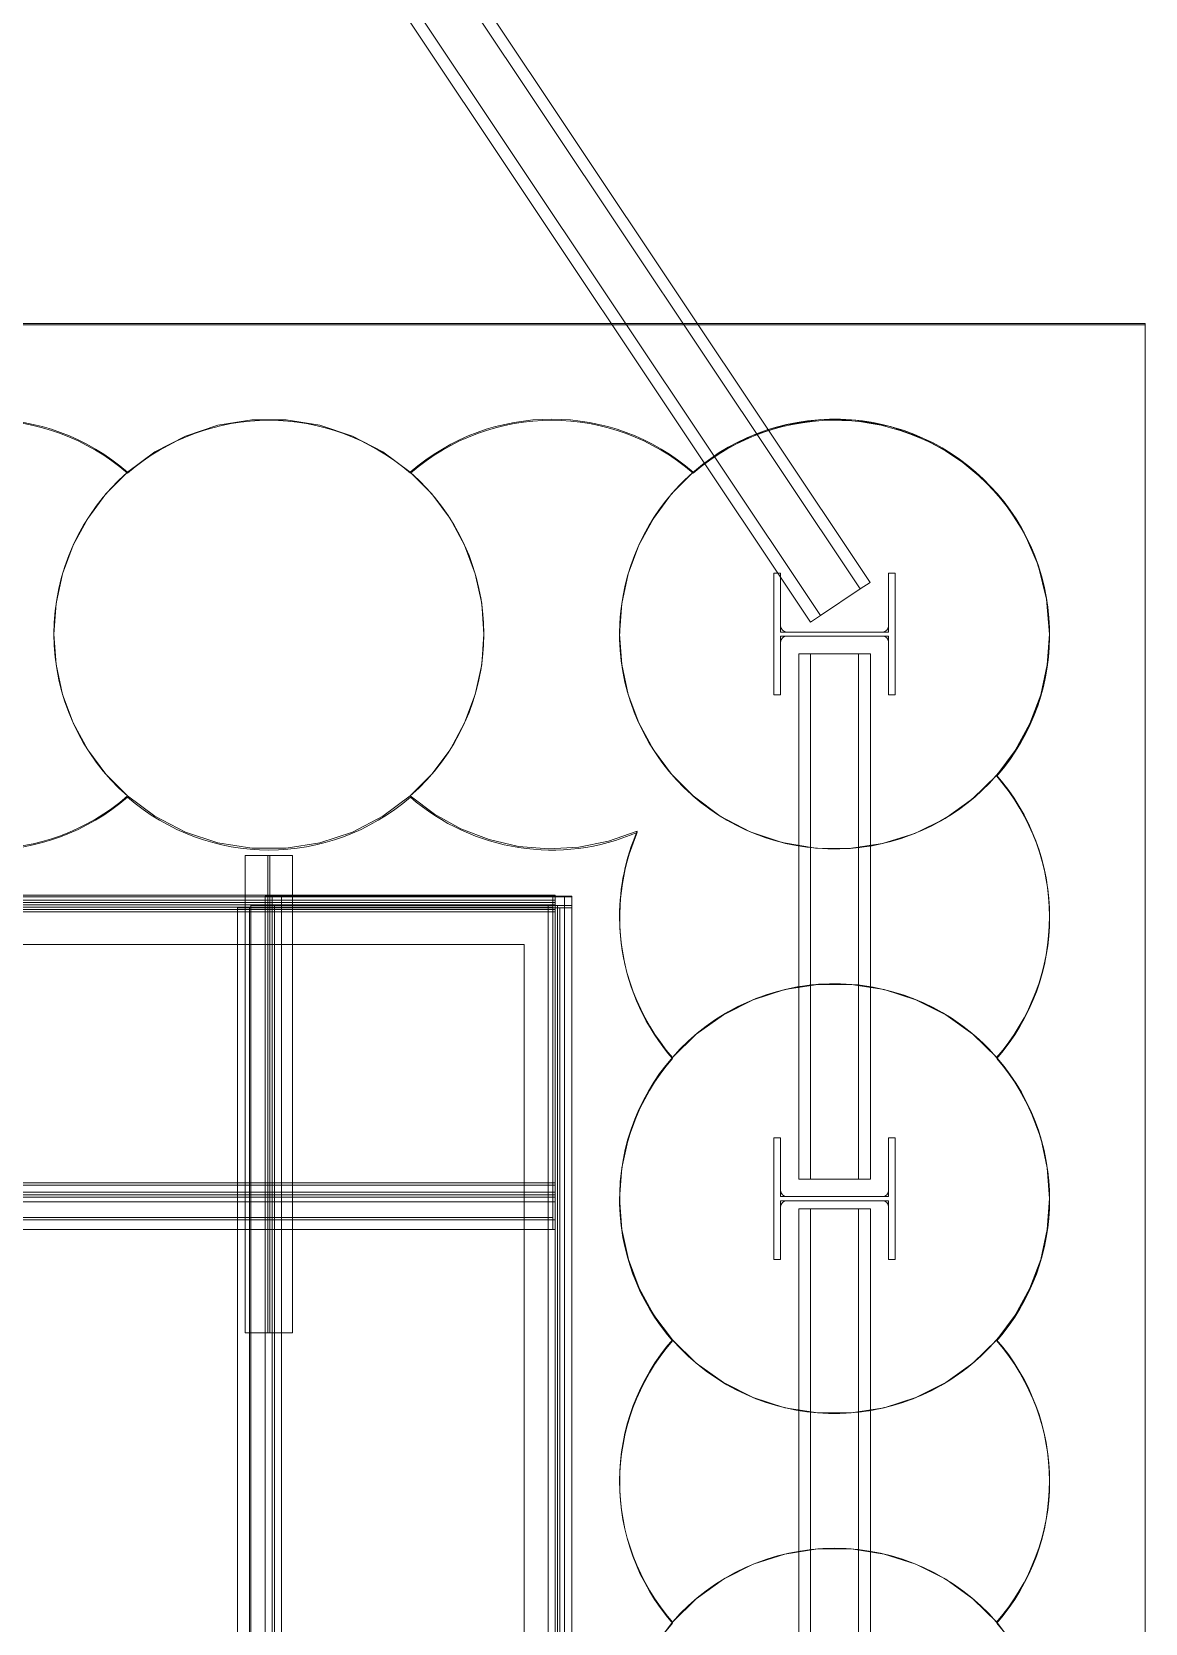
# Model space of a CAD drawing. Header units: metres. Extents: x 1753726 to 1755216, y 5920592 to 5921703.
# Drawn here: x 1755131.671 to 1755134.002, y 5921416.894 to 5921420.226 of the extents above; entities that cross this region are included whole.
import ezdxf

# ---------------------------------------------------------------- set-up
doc = ezdxf.new("R2010")
doc.units = ezdxf.units.M
for name, color, linetype, lineweight in [('A-WALL-____-OTLN', 2, 'Continuous', 9), ('S-BEAM-____-OTLN', 7, 'Continuous', 9), ('S-FNDN-____-OTLN', 7, 'Continuous', 9)]:
    doc.layers.add(name, color=color, linetype=linetype, lineweight=lineweight)

# ---------------------------------------------------------------- blocks, each defined once
blk = doc.blocks.new('HB_Struct Framing_Support_2 - HB_Struct Framing_Support-5141438-X-ARUP-GL-HERNE_BAY_ALIGNMENT')
at = {"layer": 'S-BEAM-____-OTLN'}
for p, q in [((0.0495, -0.015), (-0.0495, -0.015)), ((-0.0495, -0.015), (-0.0133, -0.015)), ((-0.0133, -0.015), (-0.0495, -0.015)), ((-0.0495, -0.015), (0.0495, -0.015)), ((-0.0495, -0.015), (-0.0495, -1.015)), ((-0.0495, -0.015), (-0.0495, -1.015)), ((-0.0495, -0.015), (-0.0495, -1.015)), ((-0.0495, -0.015), (-0.0495, -1.015)), ((-0.0133, -0.015), (-0.0023, -0.015)), ((-0.0133, -0.015), (-0.0023, -0.015)), ((-0.0023, -1.015), (-0.0023, -0.015)), ((-0.0023, -1.015), (-0.0023, -0.015)), ((0.0023, -0.015), (0.0023, -1.015)), ((0.0023, -0.015), (0.0133, -0.015)), ((0.0023, -0.015), (0.0133, -0.015)), ((0.0023, -1.015), (0.0023, -0.015)), ((0.0495, -0.015), (0.0133, -0.015)), ((0.0133, -0.015), (0.0495, -0.015)), ((0.0495, -1.015), (0.0495, -0.015)), ((0.0495, -0.015), (0.0495, -1.015)), ((0.0495, -0.015), (0.0495, -1.015)), ((0.0495, -0.015), (0.0495, -1.015)), ((0.0495, -1.015), (-0.0495, -1.015)), ((-0.0495, -1.015), (-0.0133, -1.015)), ((-0.0133, -1.015), (-0.0495, -1.015)), ((-0.0495, -1.015), (0.0495, -1.015)), ((-0.0023, -1.015), (-0.0133, -1.015)), ((-0.0023, -1.015), (-0.0133, -1.015)), ((0.0133, -1.015), (0.0023, -1.015)), ((0.0133, -1.015), (0.0023, -1.015)), ((0.0495, -1.015), (0.0133, -1.015)), ((0.0133, -1.015), (0.0495, -1.015))]:
    blk.add_line(p, q, dxfattribs=at)
blk = doc.blocks.new('308492-ARUP-STTW-MOD-0100_rvt-1-X-ARUP-GL-HERNE_BAY_ALIGNMENT')
at = {"layer": 'S-BEAM-____-OTLN'}
for p, q in [((1755132.8015, 5921419.6154), (1755128.0805, 5921419.6154)), ((1755128.0805, 5921419.6154), (1755132.8015, 5921419.6154)), ((1755134.0015, 5921419.6154), (1755132.8015, 5921419.6154)), ((1755132.8015, 5921419.6154), (1755134.0015, 5921419.6154)), ((1755134.0015, 5921410.3989), (1755134.0015, 5921419.6154)), ((1755134.0015, 5921419.6154), (1755134.0015, 5921410.3989)), ((1755126.8805, 5921418.4154), (1755132.8015, 5921418.4154)), ((1755126.8805, 5921418.4154), (1755132.8015, 5921418.4154)), ((1755129.4106, 5921418.4185), (1755132.7665, 5921418.4185)), ((1755132.7665, 5921418.4185), (1755129.4106, 5921418.4185)), ((1755129.4106, 5921418.4185), (1755132.7615, 5921418.4185)), ((1755132.7615, 5921418.4185), (1755129.4106, 5921418.4185)), ((1755129.4106, 5921418.4185), (1755132.7665, 5921418.4185)), ((1755132.7665, 5921418.4185), (1755129.4106, 5921418.4185)), ((1755129.4106, 5921418.4085), (1755132.7665, 5921418.4085)), ((1755132.7665, 5921418.4085), (1755129.4106, 5921418.4085)), ((1755132.7665, 5921418.4085), (1755129.4106, 5921418.4085)), ((1755132.7665, 5921418.4085), (1755129.4106, 5921418.4085)), ((1755132.7665, 5921418.4085), (1755129.4106, 5921418.4085)), ((1755132.7665, 5921418.4085), (1755129.4106, 5921418.4085)), ((1755132.7665, 5921418.4185), (1755129.4124, 5921418.4185)), ((1755132.7665, 5921418.4185), (1755129.4124, 5921418.4185)), ((1755132.7665, 5921418.4035), (1755129.4124, 5921418.4035)), ((1755132.7665, 5921418.4035), (1755129.4124, 5921418.4035)), ((1755129.4124, 5921418.4035), (1755132.7665, 5921418.4035)), ((1755132.7665, 5921418.4035), (1755129.4124, 5921418.4035)), ((1755132.7665, 5921418.4035), (1755129.4124, 5921418.4035)), ((1755132.7665, 5921418.4035), (1755129.4124, 5921418.4035)), ((1755132.1745, 5921418.4169), (1755132.1595, 5921418.4169)), ((1755132.1595, 5921418.4169), (1755132.1745, 5921418.4169)), ((1755132.1595, 5921413.4653), (1755132.1595, 5921418.4169)), ((1755132.1595, 5921413.4653), (1755132.1595, 5921418.4169)), ((1755132.1745, 5921418.4169), (1755132.1941, 5921418.4169)), ((1755132.1941, 5921418.4169), (1755132.1745, 5921418.4169)), ((1755132.1745, 5921418.4169), (1755132.1745, 5921413.4653)), ((1755132.1745, 5921413.4653), (1755132.1745, 5921418.4169)), ((1755132.1745, 5921418.4169), (1755132.1745, 5921413.4653)), ((1755132.1745, 5921413.4653), (1755132.1745, 5921418.4169)), ((1755132.1745, 5921418.4169), (1755132.1941, 5921418.4169)), ((1755132.1941, 5921418.4169), (1755132.1745, 5921418.4169)), ((1755132.1745, 5921418.4169), (1755132.1745, 5921413.4653)), ((1755132.1745, 5921413.4653), (1755132.1745, 5921418.4169)), ((1755132.1941, 5921418.4169), (1755132.1941, 5921413.4653)), ((1755132.1941, 5921418.4169), (1755132.2081, 5921418.4169)), ((1755132.1941, 5921418.4169), (1755132.2081, 5921418.4169)), ((1755132.1941, 5921413.4653), (1755132.1941, 5921418.4169)), ((1755132.1941, 5921413.4653), (1755132.1941, 5921418.4169)), ((1755132.1941, 5921418.4169), (1755132.1941, 5921413.4653)), ((1755132.1941, 5921418.4169), (1755132.2081, 5921418.4169)), ((1755132.1941, 5921418.4169), (1755132.2081, 5921418.4169)), ((1755132.1941, 5921413.4653), (1755132.1941, 5921418.4169)), ((1755132.1941, 5921413.4653), (1755132.1941, 5921418.4169)), ((1755132.2081, 5921418.4169), (1755132.7529, 5921418.4169)), ((1755132.7529, 5921418.4169), (1755132.2081, 5921418.4169)), ((1755132.2081, 5921418.4169), (1755132.7529, 5921418.4169)), ((1755132.7529, 5921418.4169), (1755132.2081, 5921418.4169)), ((1755132.7529, 5921418.4169), (1755132.7669, 5921418.4169)), ((1755132.7529, 5921418.4169), (1755132.7669, 5921418.4169)), ((1755132.7529, 5921418.4169), (1755132.7669, 5921418.4169)), ((1755132.7529, 5921418.4169), (1755132.7669, 5921418.4169)), ((1755132.7615, 5921418.3935), (1755132.7615, 5921418.4185)), ((1755132.7615, 5921418.4185), (1755132.7615, 5921418.3935)), ((1755132.7665, 5921418.4185), (1755132.7665, 5921418.4085)), ((1755132.7665, 5921418.4185), (1755132.7665, 5921418.4085)), ((1755132.7665, 5921418.4035), (1755132.7665, 5921418.4185)), ((1755132.7665, 5921418.4185), (1755132.7665, 5921418.4035)), ((1755132.7665, 5921418.3985), (1755132.7665, 5921418.4185)), ((1755132.7665, 5921418.4185), (1755132.7665, 5921418.3985)), ((1755132.7665, 5921418.4085), (1755132.7665, 5921418.3889)), ((1755132.7665, 5921418.4085), (1755132.7665, 5921418.3889)), ((1755132.7665, 5921418.3889), (1755132.7665, 5921418.4085)), ((1755132.7665, 5921418.4085), (1755132.7665, 5921418.3889)), ((1755132.7665, 5921418.3839), (1755132.7665, 5921418.4035)), ((1755132.7665, 5921418.3839), (1755132.7665, 5921418.4035)), ((1755132.7665, 5921418.3839), (1755132.7665, 5921418.4035)), ((1755132.7665, 5921418.4035), (1755132.7665, 5921418.3839)), ((1755132.7669, 5921413.4653), (1755132.7669, 5921418.4169)), ((1755132.7669, 5921418.4169), (1755132.7865, 5921418.4169)), ((1755132.7865, 5921418.4169), (1755132.7669, 5921418.4169)), ((1755132.7669, 5921413.4653), (1755132.7669, 5921418.4169)), ((1755132.7669, 5921413.4653), (1755132.7669, 5921418.4169)), ((1755132.7669, 5921413.4653), (1755132.7669, 5921418.4169)), ((1755132.7669, 5921418.4169), (1755132.7865, 5921418.4169)), ((1755132.7865, 5921418.4169), (1755132.7669, 5921418.4169)), ((1755132.7669, 5921413.4653), (1755132.7669, 5921418.4169)), ((1755132.7669, 5921413.4653), (1755132.7669, 5921418.4169)), ((1755132.7865, 5921413.4653), (1755132.7865, 5921418.4169)), ((1755132.7865, 5921413.4653), (1755132.7865, 5921418.4169)), ((1755132.7865, 5921413.4653), (1755132.7865, 5921418.4169)), ((1755132.7865, 5921418.4169), (1755132.8015, 5921418.4169)), ((1755132.7865, 5921418.4169), (1755132.8015, 5921418.4169)), ((1755132.7865, 5921413.4653), (1755132.7865, 5921418.4169)), ((1755132.7865, 5921413.4653), (1755132.7865, 5921418.4169)), ((1755132.7865, 5921413.4653), (1755132.7865, 5921418.4169)), ((1755132.8015, 5921418.4169), (1755132.8015, 5921413.4653)), ((1755132.8015, 5921413.4653), (1755132.8015, 5921418.4169)), ((1755132.8015, 5921418.4154), (1755132.8015, 5921410.936)), ((1755132.8015, 5921418.4154), (1755132.8015, 5921410.936)), ((1755129.4106, 5921418.3985), (1755132.7665, 5921418.3985)), ((1755132.7665, 5921418.3985), (1755129.4106, 5921418.3985)), ((1755129.4106, 5921418.3985), (1755132.7665, 5921418.3985)), ((1755132.7665, 5921418.3985), (1755129.4106, 5921418.3985)), ((1755132.7665, 5921418.3985), (1755129.4106, 5921418.3985)), ((1755132.7665, 5921418.3985), (1755129.4106, 5921418.3985)), ((1755129.4106, 5921418.3935), (1755132.7615, 5921418.3935)), ((1755132.7615, 5921418.3935), (1755129.4106, 5921418.3935)), ((1755129.4106, 5921418.3935), (1755132.7615, 5921418.3935)), ((1755132.7615, 5921418.3935), (1755129.4106, 5921418.3935)), ((1755132.7615, 5921418.3935), (1755129.4106, 5921418.3935)), ((1755132.7615, 5921418.3935), (1755129.4106, 5921418.3935)), ((1755132.7665, 5921418.3889), (1755129.4106, 5921418.3889)), ((1755132.7665, 5921418.3889), (1755129.4106, 5921418.3889)), ((1755132.7665, 5921418.3889), (1755129.4106, 5921418.3889)), ((1755132.7665, 5921418.3889), (1755129.4106, 5921418.3889)), ((1755132.7665, 5921418.3889), (1755129.4106, 5921418.3889)), ((1755132.7665, 5921418.3889), (1755129.4106, 5921418.3889)), ((1755132.7665, 5921418.3839), (1755129.4124, 5921418.3839)), ((1755129.4124, 5921418.3839), (1755132.7665, 5921418.3839)), ((1755132.7665, 5921418.3839), (1755129.4124, 5921418.3839)), ((1755132.7665, 5921418.3839), (1755129.4124, 5921418.3839)), ((1755132.7665, 5921418.3839), (1755129.4124, 5921418.3839)), ((1755132.7665, 5921418.3839), (1755129.4124, 5921418.3839)), ((1755132.1265, 5921418.3919), (1755132.1015, 5921418.3919)), ((1755132.1015, 5921418.3919), (1755132.1265, 5921418.3919)), ((1755132.1015, 5921418.3919), (1755132.1015, 5921413.477)), ((1755132.1015, 5921413.477), (1755132.1015, 5921418.3919)), ((1755132.1265, 5921418.3919), (1755132.1015, 5921418.3919)), ((1755132.1015, 5921418.3919), (1755132.1265, 5921418.3919)), ((1755132.1015, 5921418.3919), (1755132.1015, 5921413.477)), ((1755132.1015, 5921413.477), (1755132.1015, 5921418.3919)), ((1755132.1265, 5921418.3919), (1755132.7765, 5921418.3919)), ((1755132.7765, 5921418.3919), (1755132.1265, 5921418.3919)), ((1755132.1265, 5921418.3919), (1755132.7765, 5921418.3919)), ((1755132.7765, 5921418.3919), (1755132.1265, 5921418.3919)), ((1755132.1265, 5921418.3919), (1755132.1265, 5921413.477)), ((1755132.1265, 5921413.477), (1755132.1265, 5921418.3919)), ((1755132.1265, 5921418.3919), (1755132.1265, 5921413.477)), ((1755132.1265, 5921413.477), (1755132.1265, 5921418.3919)), ((1755132.1265, 5921413.477), (1755132.1265, 5921418.3919)), ((1755132.1265, 5921413.477), (1755132.1265, 5921418.3919)), ((1755132.1265, 5921418.3919), (1755132.7765, 5921418.3919)), ((1755132.7765, 5921418.3919), (1755132.1265, 5921418.3919)), ((1755132.1265, 5921418.3919), (1755132.7765, 5921418.3919)), ((1755132.7765, 5921418.3919), (1755132.1265, 5921418.3919)), ((1755132.1265, 5921418.3919), (1755132.1265, 5921413.477)), ((1755132.1265, 5921413.477), (1755132.1265, 5921418.3919)), ((1755132.1265, 5921418.3919), (1755132.1265, 5921413.477)), ((1755132.1265, 5921413.477), (1755132.1265, 5921418.3919)), ((1755132.1265, 5921413.477), (1755132.1265, 5921418.3919)), ((1755132.1265, 5921413.477), (1755132.1265, 5921418.3919)), ((1755132.1595, 5921418.3969), (1755132.1295, 5921418.3969)), ((1755132.1295, 5921418.3969), (1755132.1595, 5921418.3969)), ((1755132.1295, 5921413.4673), (1755132.1295, 5921418.3969)), ((1755132.1295, 5921413.4673), (1755132.1295, 5921418.3969)), ((1755132.1595, 5921418.3969), (1755132.1791, 5921418.3969)), ((1755132.1791, 5921418.3969), (1755132.1595, 5921418.3969)), ((1755132.1595, 5921418.3969), (1755132.1595, 5921413.4673)), ((1755132.1595, 5921413.4673), (1755132.1595, 5921418.3969)), ((1755132.1595, 5921418.3969), (1755132.1595, 5921413.4673)), ((1755132.1595, 5921413.4673), (1755132.1595, 5921418.3969)), ((1755132.1595, 5921418.3969), (1755132.1791, 5921418.3969)), ((1755132.1791, 5921418.3969), (1755132.1595, 5921418.3969)), ((1755132.1595, 5921418.3969), (1755132.1595, 5921413.4673)), ((1755132.1595, 5921413.4673), (1755132.1595, 5921418.3969)), ((1755132.1791, 5921418.3969), (1755132.1791, 5921413.4673)), ((1755132.1791, 5921418.3969), (1755132.1931, 5921418.3969)), ((1755132.1931, 5921418.3969), (1755132.1791, 5921418.3969)), ((1755132.1791, 5921413.4673), (1755132.1791, 5921418.3969)), ((1755132.1791, 5921413.4673), (1755132.1791, 5921418.3969)), ((1755132.1791, 5921418.3969), (1755132.1791, 5921413.4673)), ((1755132.1791, 5921418.3969), (1755132.1931, 5921418.3969)), ((1755132.1791, 5921418.3969), (1755132.1931, 5921418.3969)), ((1755132.1791, 5921413.4673), (1755132.1791, 5921418.3969)), ((1755132.1791, 5921413.4673), (1755132.1791, 5921418.3969)), ((1755132.1931, 5921418.3969), (1755132.7379, 5921418.3969)), ((1755132.7379, 5921418.3969), (1755132.1931, 5921418.3969)), ((1755132.1931, 5921418.3969), (1755132.7379, 5921418.3969)), ((1755132.7379, 5921418.3969), (1755132.1931, 5921418.3969)), ((1755132.7379, 5921418.3969), (1755132.7519, 5921418.3969)), ((1755132.7379, 5921418.3969), (1755132.7519, 5921418.3969)), ((1755132.7379, 5921418.3969), (1755132.7519, 5921418.3969)), ((1755132.7379, 5921418.3969), (1755132.7519, 5921418.3969)), ((1755132.7519, 5921413.4673), (1755132.7519, 5921418.3969)), ((1755132.7519, 5921418.3969), (1755132.7715, 5921418.3969)), ((1755132.7519, 5921418.3969), (1755132.7715, 5921418.3969)), ((1755132.7519, 5921413.4673), (1755132.7519, 5921418.3969)), ((1755132.7519, 5921413.4673), (1755132.7519, 5921418.3969)), ((1755132.7519, 5921413.4673), (1755132.7519, 5921418.3969)), ((1755132.7519, 5921418.3969), (1755132.7715, 5921418.3969)), ((1755132.7715, 5921418.3969), (1755132.7519, 5921418.3969)), ((1755132.7519, 5921413.4673), (1755132.7519, 5921418.3969)), ((1755132.7519, 5921413.4673), (1755132.7519, 5921418.3969)), ((1755132.7615, 5921417.7435), (1755132.7615, 5921418.3935)), ((1755132.7615, 5921418.3935), (1755132.7615, 5921417.7435)), ((1755132.7615, 5921417.7435), (1755132.7615, 5921418.3935)), ((1755132.7615, 5921418.3935), (1755132.7615, 5921417.7435)), ((1755132.7665, 5921417.7385), (1755132.7665, 5921418.3985)), ((1755132.7665, 5921418.3985), (1755132.7665, 5921417.7385)), ((1755132.7665, 5921417.7385), (1755132.7665, 5921418.3985)), ((1755132.7665, 5921418.3985), (1755132.7665, 5921417.7385)), ((1755132.7665, 5921418.3889), (1755132.7665, 5921418.3749)), ((1755132.7665, 5921418.3889), (1755132.7665, 5921418.3749)), ((1755132.7665, 5921418.3889), (1755132.7665, 5921418.3749)), ((1755132.7665, 5921418.3889), (1755132.7665, 5921418.3749)), ((1755132.7665, 5921418.3839), (1755132.7665, 5921418.3699)), ((1755132.7665, 5921418.3699), (1755132.7665, 5921418.3839)), ((1755132.7665, 5921418.3839), (1755132.7665, 5921418.3699)), ((1755132.7665, 5921418.3839), (1755132.7665, 5921418.3699)), ((1755132.7665, 5921417.8301), (1755132.7665, 5921418.3749)), ((1755132.7665, 5921418.3749), (1755132.7665, 5921417.8301)), ((1755132.7665, 5921417.8301), (1755132.7665, 5921418.3749)), ((1755132.7665, 5921418.3749), (1755132.7665, 5921417.8301)), ((1755132.7665, 5921417.8251), (1755132.7665, 5921418.3699)), ((1755132.7665, 5921417.8251), (1755132.7665, 5921418.3699)), ((1755132.7665, 5921417.8251), (1755132.7665, 5921418.3699)), ((1755132.7665, 5921418.3699), (1755132.7665, 5921417.8251)), ((1755132.7715, 5921418.3969), (1755132.7715, 5921413.4673)), ((1755132.7715, 5921413.4673), (1755132.7715, 5921418.3969)), ((1755132.7715, 5921413.4673), (1755132.7715, 5921418.3969)), ((1755132.7715, 5921418.3969), (1755132.8015, 5921418.3969)), ((1755132.7715, 5921418.3969), (1755132.8015, 5921418.3969)), ((1755132.7715, 5921413.4673), (1755132.7715, 5921418.3969)), ((1755132.7715, 5921413.4673), (1755132.7715, 5921418.3969)), ((1755132.7715, 5921413.4673), (1755132.7715, 5921418.3969)), ((1755132.7765, 5921418.3919), (1755132.8015, 5921418.3919)), ((1755132.8015, 5921418.3919), (1755132.7765, 5921418.3919)), ((1755132.7765, 5921418.3919), (1755132.7765, 5921413.477)), ((1755132.7765, 5921413.477), (1755132.7765, 5921418.3919)), ((1755132.7765, 5921418.3919), (1755132.7765, 5921413.477)), ((1755132.7765, 5921413.477), (1755132.7765, 5921418.3919)), ((1755132.7765, 5921413.477), (1755132.7765, 5921418.3919)), ((1755132.7765, 5921413.477), (1755132.7765, 5921418.3919)), ((1755132.7765, 5921418.3919), (1755132.8015, 5921418.3919)), ((1755132.8015, 5921418.3919), (1755132.7765, 5921418.3919)), ((1755132.7765, 5921418.3919), (1755132.7765, 5921413.477)), ((1755132.7765, 5921413.477), (1755132.7765, 5921418.3919)), ((1755132.7765, 5921418.3919), (1755132.7765, 5921413.477)), ((1755132.7765, 5921413.477), (1755132.7765, 5921418.3919)), ((1755132.7765, 5921413.477), (1755132.7765, 5921418.3919)), ((1755132.7765, 5921413.477), (1755132.7765, 5921418.3919)), ((1755132.8015, 5921418.3969), (1755132.8015, 5921413.4673)), ((1755132.8015, 5921413.4673), (1755132.8015, 5921418.3969)), ((1755132.8015, 5921418.3919), (1755132.8015, 5921413.477)), ((1755132.8015, 5921413.477), (1755132.8015, 5921418.3919)), ((1755132.8015, 5921418.3919), (1755132.8015, 5921413.477)), ((1755132.8015, 5921413.477), (1755132.8015, 5921418.3919)), ((1755129.4106, 5921417.8161), (1755132.7665, 5921417.8161)), ((1755132.7665, 5921417.8161), (1755129.4106, 5921417.8161)), ((1755132.7665, 5921417.8161), (1755129.4106, 5921417.8161)), ((1755129.4106, 5921417.8161), (1755132.7665, 5921417.8161)), ((1755132.7665, 5921417.8161), (1755129.4106, 5921417.8161)), ((1755132.7665, 5921417.8161), (1755129.4106, 5921417.8161)), ((1755129.4124, 5921417.8111), (1755132.7665, 5921417.8111)), ((1755132.7665, 5921417.8111), (1755129.4124, 5921417.8111)), ((1755132.7665, 5921417.8111), (1755129.4124, 5921417.8111)), ((1755129.4124, 5921417.8111), (1755132.7665, 5921417.8111)), ((1755132.7665, 5921417.8111), (1755129.4124, 5921417.8111)), ((1755132.7665, 5921417.8111), (1755129.4124, 5921417.8111)), ((1755132.7665, 5921417.8161), (1755132.7665, 5921417.8301)), ((1755132.7665, 5921417.8301), (1755132.7665, 5921417.8161)), ((1755132.7665, 5921417.8301), (1755132.7665, 5921417.8161)), ((1755132.7665, 5921417.8301), (1755132.7665, 5921417.8161)), ((1755132.7665, 5921417.8251), (1755132.7665, 5921417.8111)), ((1755132.7665, 5921417.8251), (1755132.7665, 5921417.8111)), ((1755132.7665, 5921417.8251), (1755132.7665, 5921417.8111)), ((1755132.7665, 5921417.8251), (1755132.7665, 5921417.8111)), ((1755132.7665, 5921417.7965), (1755132.7665, 5921417.8161)), ((1755132.7665, 5921417.8161), (1755132.7665, 5921417.7965)), ((1755132.7665, 5921417.7965), (1755132.7665, 5921417.8161)), ((1755132.7665, 5921417.8161), (1755132.7665, 5921417.7965)), ((1755132.7665, 5921417.7915), (1755132.7665, 5921417.8111)), ((1755132.7665, 5921417.8111), (1755132.7665, 5921417.7915)), ((1755132.7665, 5921417.7915), (1755132.7665, 5921417.8111)), ((1755132.7665, 5921417.8111), (1755132.7665, 5921417.7915)), ((1755129.4106, 5921417.7965), (1755132.7665, 5921417.7965)), ((1755132.7665, 5921417.7965), (1755129.4106, 5921417.7965)), ((1755129.4106, 5921417.7965), (1755132.7665, 5921417.7965)), ((1755132.7665, 5921417.7965), (1755129.4106, 5921417.7965)), ((1755129.4106, 5921417.7965), (1755132.7665, 5921417.7965)), ((1755132.7665, 5921417.7965), (1755129.4106, 5921417.7965)), ((1755132.7665, 5921417.7865), (1755129.4106, 5921417.7865)), ((1755132.7665, 5921417.7865), (1755129.4106, 5921417.7865)), ((1755129.4124, 5921417.7915), (1755132.7665, 5921417.7915)), ((1755132.7665, 5921417.7915), (1755129.4124, 5921417.7915)), ((1755129.4124, 5921417.7915), (1755132.7665, 5921417.7915)), ((1755132.7665, 5921417.7915), (1755129.4124, 5921417.7915)), ((1755129.4124, 5921417.7915), (1755132.7665, 5921417.7915)), ((1755132.7665, 5921417.7915), (1755129.4124, 5921417.7915)), ((1755132.7665, 5921417.7765), (1755129.4124, 5921417.7765)), ((1755132.7665, 5921417.7765), (1755129.4124, 5921417.7765)), ((1755132.7665, 5921417.7965), (1755132.7665, 5921417.7865)), ((1755132.7665, 5921417.7865), (1755132.7665, 5921417.7965)), ((1755132.7665, 5921417.7915), (1755132.7665, 5921417.7765)), ((1755132.7665, 5921417.7765), (1755132.7665, 5921417.7915)), ((1755129.4106, 5921417.7435), (1755132.7615, 5921417.7435)), ((1755132.7615, 5921417.7435), (1755129.4106, 5921417.7435)), ((1755129.4106, 5921417.7435), (1755132.7615, 5921417.7435)), ((1755132.7615, 5921417.7435), (1755129.4106, 5921417.7435)), ((1755132.7615, 5921417.7435), (1755129.4106, 5921417.7435)), ((1755132.7615, 5921417.7435), (1755129.4106, 5921417.7435)), ((1755129.4106, 5921417.7385), (1755132.7665, 5921417.7385)), ((1755132.7665, 5921417.7385), (1755129.4106, 5921417.7385)), ((1755129.4106, 5921417.7385), (1755132.7665, 5921417.7385)), ((1755132.7665, 5921417.7385), (1755129.4106, 5921417.7385)), ((1755132.7665, 5921417.7385), (1755129.4106, 5921417.7385)), ((1755132.7665, 5921417.7385), (1755129.4106, 5921417.7385)), ((1755132.7615, 5921417.7435), (1755132.7615, 5921417.7185)), ((1755132.7615, 5921417.7185), (1755132.7615, 5921417.7435)), ((1755132.7665, 5921417.7385), (1755132.7665, 5921417.7185)), ((1755132.7665, 5921417.7185), (1755132.7665, 5921417.7385)), ((1755129.4106, 5921417.7185), (1755132.7615, 5921417.7185)), ((1755132.7615, 5921417.7185), (1755129.4106, 5921417.7185)), ((1755129.4106, 5921417.7185), (1755132.7665, 5921417.7185)), ((1755132.7665, 5921417.7185), (1755129.4106, 5921417.7185))]:
    blk.add_line(p, q, dxfattribs=at)
at = {"layer": 'S-FNDN-____-OTLN'}
for p, q in [((1755128.0807, 5921419.6126), (1755134.0017, 5921419.6126)), ((1755134.0017, 5921419.6126), (1755128.0807, 5921419.6126)), ((1755134.0017, 5921419.6126), (1755134.0017, 5921410.3966)), ((1755134.0017, 5921410.3966), (1755134.0017, 5921419.6126)), ((1755132.7017, 5921418.3156), (1755126.7807, 5921418.3156)), ((1755126.7807, 5921418.3156), (1755132.7017, 5921418.3156)), ((1755132.7017, 5921410.9785), (1755132.7017, 5921418.3156)), ((1755132.7017, 5921418.3156), (1755132.7017, 5921410.9785))]:
    blk.add_line(p, q, dxfattribs=at)
at = {"layer": 'S-FNDN-____-OTLN', "flags": 128}
for points in [[(1755131.8712, 5921419.3043), (1755131.9289, 5921419.347), (1755131.9925, 5921419.3801), (1755132.0606, 5921419.4026), (1755132.1314, 5921419.414), (1755132.2032, 5921419.414), (1755132.274, 5921419.4026), (1755132.3421, 5921419.3801), (1755132.4058, 5921419.347), (1755132.4634, 5921419.3043)], [(1755132.4634, 5921419.3043), (1755132.4058, 5921419.347), (1755132.3421, 5921419.3801), (1755132.274, 5921419.4026), (1755132.2032, 5921419.414), (1755132.1314, 5921419.414), (1755132.0606, 5921419.4026), (1755131.9925, 5921419.3801), (1755131.9289, 5921419.347), (1755131.8712, 5921419.3043)], [(1755133.0554, 5921419.3043), (1755133.1146, 5921419.348), (1755133.18, 5921419.3814), (1755133.25, 5921419.4038), (1755133.3227, 5921419.4145), (1755133.3962, 5921419.4132), (1755133.4684, 5921419.4), (1755133.5376, 5921419.3751), (1755133.6018, 5921419.3394), (1755133.6593, 5921419.2936), (1755133.7087, 5921419.2392), (1755133.7485, 5921419.1774), (1755133.7777, 5921419.1099), (1755133.7955, 5921419.0387), (1755133.8015, 5921418.9654)], [(1755133.8015, 5921418.9654), (1755133.7955, 5921419.0387), (1755133.7777, 5921419.1099), (1755133.7485, 5921419.1774), (1755133.7087, 5921419.2392), (1755133.6593, 5921419.2936), (1755133.6018, 5921419.3394), (1755133.5376, 5921419.3751), (1755133.4684, 5921419.4), (1755133.3962, 5921419.4132), (1755133.3227, 5921419.4145), (1755133.25, 5921419.4038), (1755133.18, 5921419.3814), (1755133.1146, 5921419.348), (1755133.0554, 5921419.3043)], [(1755131.7173, 5921418.9654), (1755131.7218, 5921419.0292), (1755131.7354, 5921419.0916), (1755131.7576, 5921419.1515), (1755131.7881, 5921419.2077), (1755131.8262, 5921419.2589), (1755131.8712, 5921419.3043)], [(1755131.8712, 5921419.3043), (1755131.8262, 5921419.2589), (1755131.7881, 5921419.2077), (1755131.7576, 5921419.1515), (1755131.7354, 5921419.0916), (1755131.7218, 5921419.0292), (1755131.7173, 5921418.9654)], [(1755132.4634, 5921419.3043), (1755132.5084, 5921419.259), (1755132.5465, 5921419.2077), (1755132.577, 5921419.1515), (1755132.5992, 5921419.0916), (1755132.6128, 5921419.0292), (1755132.6173, 5921418.9654)], [(1755132.6173, 5921418.9654), (1755132.6128, 5921419.0292), (1755132.5992, 5921419.0916), (1755132.577, 5921419.1515), (1755132.5465, 5921419.2077), (1755132.5084, 5921419.259), (1755132.4634, 5921419.3043)], [(1755132.9015, 5921418.9654), (1755132.906, 5921419.0292), (1755132.9196, 5921419.0916), (1755132.9418, 5921419.1515), (1755132.9723, 5921419.2077), (1755133.0104, 5921419.2589), (1755133.0554, 5921419.3043)], [(1755133.0554, 5921419.3043), (1755133.0104, 5921419.2589), (1755132.9723, 5921419.2077), (1755132.9418, 5921419.1515), (1755132.9196, 5921419.0916), (1755132.906, 5921419.0292), (1755132.9015, 5921418.9654)], [(1755131.8712, 5921418.6265), (1755131.8262, 5921418.6719), (1755131.7881, 5921418.7231), (1755131.7576, 5921418.7793), (1755131.7354, 5921418.8392), (1755131.7218, 5921418.9016), (1755131.7173, 5921418.9654)], [(1755131.7173, 5921418.9654), (1755131.7218, 5921418.9016), (1755131.7354, 5921418.8392), (1755131.7576, 5921418.7793), (1755131.7881, 5921418.7231), (1755131.8262, 5921418.6719), (1755131.8712, 5921418.6265)], [(1755132.6173, 5921418.9654), (1755132.6128, 5921418.9016), (1755132.5992, 5921418.8392), (1755132.577, 5921418.7793), (1755132.5465, 5921418.7231), (1755132.5084, 5921418.6719), (1755132.4634, 5921418.6265)], [(1755132.4634, 5921418.6265), (1755132.5084, 5921418.6719), (1755132.5465, 5921418.7231), (1755132.577, 5921418.7793), (1755132.5992, 5921418.8392), (1755132.6128, 5921418.9016), (1755132.6173, 5921418.9654)], [(1755133.0554, 5921418.6265), (1755133.0104, 5921418.6719), (1755132.9723, 5921418.7231), (1755132.9418, 5921418.7793), (1755132.9196, 5921418.8392), (1755132.906, 5921418.9016), (1755132.9015, 5921418.9654)], [(1755132.9015, 5921418.9654), (1755132.906, 5921418.9016), (1755132.9196, 5921418.8392), (1755132.9418, 5921418.7793), (1755132.9723, 5921418.7231), (1755133.0104, 5921418.6719), (1755133.0554, 5921418.6265)], [(1755133.8015, 5921418.9654), (1755133.7969, 5921418.9011), (1755133.7831, 5921418.8382), (1755133.7606, 5921418.7778), (1755133.7296, 5921418.7214), (1755133.6909, 5921418.6699)], [(1755133.6909, 5921418.6699), (1755133.7296, 5921418.7214), (1755133.7606, 5921418.7778), (1755133.7831, 5921418.8382), (1755133.7969, 5921418.9011), (1755133.8015, 5921418.9654)], [(1755133.6909, 5921418.6699), (1755133.6404, 5921418.6204), (1755133.5828, 5921418.5794), (1755133.5195, 5921418.5479), (1755133.4521, 5921418.5268), (1755133.3821, 5921418.5165), (1755133.3115, 5921418.5172), (1755133.2418, 5921418.529), (1755133.1748, 5921418.5516), (1755133.1122, 5921418.5843), (1755133.0554, 5921418.6265)], [(1755133.0554, 5921418.6265), (1755133.1122, 5921418.5843), (1755133.1748, 5921418.5516), (1755133.2418, 5921418.529), (1755133.3115, 5921418.5172), (1755133.3821, 5921418.5165), (1755133.4521, 5921418.5268), (1755133.5195, 5921418.5479), (1755133.5828, 5921418.5794), (1755133.6404, 5921418.6204), (1755133.6909, 5921418.6699)], [(1755132.4634, 5921418.6265), (1755132.4058, 5921418.5838), (1755132.3421, 5921418.5507), (1755132.274, 5921418.5282), (1755132.2032, 5921418.5168), (1755132.1314, 5921418.5168), (1755132.0606, 5921418.5282), (1755131.9925, 5921418.5507), (1755131.9289, 5921418.5838), (1755131.8712, 5921418.6265)], [(1755131.8712, 5921418.6265), (1755131.9289, 5921418.5838), (1755131.9925, 5921418.5507), (1755132.0606, 5921418.5282), (1755132.1314, 5921418.5168), (1755132.2032, 5921418.5168), (1755132.274, 5921418.5282), (1755132.3421, 5921418.5507), (1755132.4058, 5921418.5838), (1755132.4634, 5921418.6265)], [(1755132.9383, 5921418.5525), (1755132.8785, 5921418.5315), (1755132.8164, 5921418.519), (1755132.7532, 5921418.5155), (1755132.6901, 5921418.5208), (1755132.6284, 5921418.5349), (1755132.5692, 5921418.5576), (1755132.5139, 5921418.5883), (1755132.4634, 5921418.6265)], [(1755132.4634, 5921418.6265), (1755132.5139, 5921418.5883), (1755132.5692, 5921418.5576), (1755132.6284, 5921418.5349), (1755132.6901, 5921418.5208), (1755132.7532, 5921418.5155), (1755132.8164, 5921418.519), (1755132.8785, 5921418.5315), (1755132.9383, 5921418.5525)], [(1755133.0122, 5921418.0787), (1755133.062, 5921418.1277), (1755133.1187, 5921418.1683), (1755133.1811, 5921418.1997), (1755133.2476, 5921418.221), (1755133.3166, 5921418.2318), (1755133.3864, 5921418.2318), (1755133.4554, 5921418.221), (1755133.5219, 5921418.1997), (1755133.5843, 5921418.1683), (1755133.641, 5921418.1277), (1755133.6909, 5921418.0787)], [(1755133.6909, 5921418.0787), (1755133.641, 5921418.1277), (1755133.5843, 5921418.1683), (1755133.5219, 5921418.1997), (1755133.4554, 5921418.221), (1755133.3864, 5921418.2318), (1755133.3166, 5921418.2318), (1755133.2476, 5921418.221), (1755133.1811, 5921418.1997), (1755133.1187, 5921418.1683), (1755133.062, 5921418.1277), (1755133.0122, 5921418.0787)], [(1755132.9015, 5921417.7832), (1755132.9061, 5921417.8475), (1755132.9199, 5921417.9104), (1755132.9425, 5921417.9708), (1755132.9734, 5921418.0272), (1755133.0122, 5921418.0787)], [(1755133.0122, 5921418.0787), (1755132.9734, 5921418.0272), (1755132.9425, 5921417.9708), (1755132.9199, 5921417.9104), (1755132.9061, 5921417.8475), (1755132.9015, 5921417.7832)], [(1755133.6909, 5921418.0787), (1755133.7296, 5921418.0272), (1755133.7606, 5921417.9708), (1755133.7831, 5921417.9104), (1755133.7969, 5921417.8475), (1755133.8015, 5921417.7832)], [(1755133.8015, 5921417.7832), (1755133.7969, 5921417.8475), (1755133.7831, 5921417.9104), (1755133.7606, 5921417.9708), (1755133.7296, 5921418.0272), (1755133.6909, 5921418.0787)], [(1755133.0122, 5921417.4877), (1755132.9734, 5921417.5391), (1755132.9425, 5921417.5956), (1755132.9199, 5921417.6559), (1755132.9061, 5921417.7189), (1755132.9015, 5921417.7832)], [(1755132.9015, 5921417.7832), (1755132.9061, 5921417.7189), (1755132.9199, 5921417.6559), (1755132.9425, 5921417.5956), (1755132.9734, 5921417.5391), (1755133.0122, 5921417.4877)], [(1755133.8015, 5921417.7832), (1755133.7969, 5921417.7189), (1755133.7831, 5921417.6559), (1755133.7606, 5921417.5956), (1755133.7296, 5921417.5391), (1755133.6909, 5921417.4877)], [(1755133.6909, 5921417.4877), (1755133.7296, 5921417.5391), (1755133.7606, 5921417.5956), (1755133.7831, 5921417.6559), (1755133.7969, 5921417.7189), (1755133.8015, 5921417.7832)], [(1755133.6909, 5921417.4877), (1755133.641, 5921417.4387), (1755133.5843, 5921417.3981), (1755133.5219, 5921417.3667), (1755133.4554, 5921417.3453), (1755133.3864, 5921417.3345), (1755133.3166, 5921417.3345), (1755133.2476, 5921417.3453), (1755133.1811, 5921417.3667), (1755133.1187, 5921417.3981), (1755133.062, 5921417.4387), (1755133.0122, 5921417.4877)], [(1755133.0122, 5921417.4877), (1755133.062, 5921417.4387), (1755133.1187, 5921417.3981), (1755133.1811, 5921417.3667), (1755133.2476, 5921417.3453), (1755133.3166, 5921417.3345), (1755133.3864, 5921417.3345), (1755133.4554, 5921417.3453), (1755133.5219, 5921417.3667), (1755133.5843, 5921417.3981), (1755133.641, 5921417.4387), (1755133.6909, 5921417.4877)], [(1755133.0122, 5921416.8965), (1755133.062, 5921416.9454), (1755133.1187, 5921416.9861), (1755133.1811, 5921417.0175), (1755133.2476, 5921417.0388), (1755133.3166, 5921417.0496), (1755133.3864, 5921417.0496), (1755133.4554, 5921417.0388), (1755133.5219, 5921417.0175), (1755133.5843, 5921416.9861), (1755133.641, 5921416.9454), (1755133.6909, 5921416.8965)], [(1755133.6909, 5921416.8965), (1755133.641, 5921416.9454), (1755133.5843, 5921416.9861), (1755133.5219, 5921417.0175), (1755133.4554, 5921417.0388), (1755133.3864, 5921417.0496), (1755133.3166, 5921417.0496), (1755133.2476, 5921417.0388), (1755133.1811, 5921417.0175), (1755133.1187, 5921416.9861), (1755133.062, 5921416.9454), (1755133.0122, 5921416.8965)], [(1755132.9015, 5921416.601), (1755132.9061, 5921416.6653), (1755132.9199, 5921416.7282), (1755132.9425, 5921416.7885), (1755132.9734, 5921416.845), (1755133.0122, 5921416.8965)], [(1755133.0122, 5921416.8965), (1755132.9734, 5921416.845), (1755132.9425, 5921416.7885), (1755132.9199, 5921416.7282), (1755132.9061, 5921416.6653), (1755132.9015, 5921416.601)], [(1755133.6909, 5921416.8965), (1755133.7296, 5921416.845), (1755133.7606, 5921416.7885), (1755133.7831, 5921416.7282), (1755133.7969, 5921416.6653), (1755133.8015, 5921416.601)], [(1755133.8015, 5921416.601), (1755133.7969, 5921416.6653), (1755133.7831, 5921416.7282), (1755133.7606, 5921416.7885), (1755133.7296, 5921416.845), (1755133.6909, 5921416.8965)]]:
    blk.add_lwpolyline(points, dxfattribs=at)
at = {"layer": 'S-FNDN-____-OTLN'}
for centre, start, end in [((1755131.5752, 5921418.9654), 48.8609, 131.1391), ((1755131.5752, 5921418.9654), 48.8609, 131.1391), ((1755131.5754, 5921418.9631), 48.8609, 131.1391), ((1755131.5754, 5921418.9631), 48.8609, 131.1391), ((1755132.1675, 5921418.9631), 48.8609, 131.1391), ((1755132.1675, 5921418.9631), 48.8609, 131.1391), ((1755132.7594, 5921418.9654), 48.8609, 131.1391), ((1755132.7594, 5921418.9654), 48.8609, 131.1391), ((1755132.7596, 5921418.9631), 48.8609, 131.1391), ((1755132.7596, 5921418.9631), 48.8609, 131.1391), ((1755133.3517, 5921418.9631), 318.9443, 131.1391), ((1755133.3517, 5921418.9631), 318.9443, 131.1391), ((1755132.1673, 5921418.9654), 131.1391, 180), ((1755132.1673, 5921418.9654), 0, 48.8609), ((1755132.1673, 5921418.9654), 0, 48.8609), ((1755133.3515, 5921418.9654), 131.1391, 180), ((1755133.3515, 5921418.9654), 131.1391, 180), ((1755132.1673, 5921418.9654), 180, 228.8609), ((1755132.1673, 5921418.9654), 180, 228.8609), ((1755132.1673, 5921418.9654), 311.1391, 0), ((1755132.1673, 5921418.9654), 311.1391, 0), ((1755133.3515, 5921418.9654), 180, 228.8609), ((1755133.3515, 5921418.9654), 180, 228.8609), ((1755133.3515, 5921418.9654), 228.8609, 318.9443), ((1755133.3515, 5921418.9654), 228.8609, 318.9443), ((1755133.3515, 5921418.3743), 0, 41.0557), ((1755133.3515, 5921418.3743), 0, 41.0557), ((1755133.3517, 5921418.372), 318.9443, 41.0557), ((1755133.3517, 5921418.372), 318.9443, 41.0557), ((1755131.5752, 5921418.9654), 228.8609, 311.1391), ((1755131.5752, 5921418.9654), 228.8609, 311.1391), ((1755131.5754, 5921418.9631), 228.8609, 311.1391), ((1755131.5754, 5921418.9631), 228.8609, 311.1391), ((1755132.1675, 5921418.9631), 228.8609, 311.1391), ((1755132.1675, 5921418.9631), 228.8609, 311.1391), ((1755132.7596, 5921418.9631), 228.8609, 293.4235), ((1755132.7596, 5921418.9631), 228.8609, 293.4235), ((1755133.3515, 5921418.3743), 156.672, 180), ((1755133.3515, 5921418.3743), 156.672, 180), ((1755133.3517, 5921418.372), 156.672, 221.0557), ((1755133.3515, 5921418.3743), 180, 221.0557), ((1755133.3515, 5921418.3743), 180, 221.0557), ((1755133.3515, 5921418.3743), 318.9443, 0), ((1755133.3515, 5921418.3743), 318.9443, 0), ((1755133.3515, 5921417.7832), 41.0557, 138.9443), ((1755133.3515, 5921417.7832), 41.0557, 138.9443), ((1755133.3517, 5921417.7809), 138.9443, 221.0557), ((1755133.3517, 5921417.7809), 138.9443, 221.0557), ((1755133.3517, 5921417.7809), 318.9443, 41.0557), ((1755133.3517, 5921417.7809), 318.9443, 41.0557), ((1755133.3515, 5921417.1921), 138.9443, 180), ((1755133.3515, 5921417.1921), 138.9443, 180), ((1755133.3517, 5921417.1898), 138.9443, 221.0557), ((1755133.3515, 5921417.7832), 221.0557, 318.9443), ((1755133.3515, 5921417.7832), 221.0557, 318.9443), ((1755133.3515, 5921417.1921), 0, 41.0557), ((1755133.3515, 5921417.1921), 0, 41.0557), ((1755133.3517, 5921417.1898), 318.9443, 41.0557), ((1755133.3517, 5921417.1898), 318.9443, 41.0557), ((1755133.3515, 5921417.1921), 180, 221.0557), ((1755133.3515, 5921417.1921), 180, 221.0557), ((1755133.3515, 5921417.1921), 318.9443, 0), ((1755133.3515, 5921417.1921), 318.9443, 0), ((1755133.3515, 5921416.601), 41.0557, 138.9443), ((1755133.3515, 5921416.601), 41.0557, 138.9443), ((1755133.3517, 5921416.5987), 138.9443, 221.0557), ((1755133.3517, 5921416.5987), 318.9443, 41.0557)]:
    blk.add_arc(centre, 0.45, start, end, dxfattribs=at)
for centre, major_axis, start_param, end_param in [((1755132.1673, 5921418.9654), (0.45, 0), 2.288808, 3.141593), ((1755133.3517, 5921418.372), (0.0873, 0.4414), 1.358942, 2.482649), ((1755133.3517, 5921417.1898), (0.0873, 0.4414), 1.049534, 2.482649), ((1755133.3517, 5921416.5987), (-0.3558, 0.2755), 6.225571, 7.658686), ((1755133.3517, 5921416.5987), (0.3892, 0.2259), 5.040811, 6.473926)]:
    blk.add_ellipse(centre, major_axis=major_axis, ratio=1, start_param=start_param, end_param=end_param, dxfattribs=at)
at = {"layer": 'S-BEAM-____-OTLN'}
blk.add_blockref('HB_Struct Framing_Support_2 - HB_Struct Framing_Support-5141438-X-ARUP-GL-HERNE_BAY_ALIGNMENT', (1755132.1673, 5921418.5169), dxfattribs=at)
blk.add_blockref('HB_Struct Framing_Support_2 - HB_Struct Framing_Support-5141438-X-ARUP-GL-HERNE_BAY_ALIGNMENT', (1755132.1673, 5921418.5169), dxfattribs=at)
blk.add_blockref('HB_Struct Framing_Support_2 - HB_Struct Framing_Support-5141438-X-ARUP-GL-HERNE_BAY_ALIGNMENT', (1755132.1673, 5921418.5169), dxfattribs=at)
blk.add_blockref('HB_Struct Framing_Support_2 - HB_Struct Framing_Support-5141438-X-ARUP-GL-HERNE_BAY_ALIGNMENT', (1755132.1673, 5921418.5169), dxfattribs=at)
blk = doc.blocks.new('308492-ARUP-STRW-MOD-1700_rvt-1-X-ARUP-GL-HERNE_BAY_ALIGNMENT')
at = {"layer": 'A-WALL-____-OTLN'}
for p, q in [((1755133.4262, 5921419.0737), (1755132.2272, 5921420.8703)), ((1755132.2272, 5921420.8703), (1755133.4262, 5921419.0737)), ((1755132.2064, 5921420.8564), (1755133.4054, 5921419.0598)), ((1755133.4054, 5921419.0598), (1755132.2064, 5921420.8564)), ((1755133.3223, 5921419.0043), (1755132.1232, 5921420.8009)), ((1755132.1232, 5921420.8009), (1755133.3223, 5921419.0043)), ((1755132.1024, 5921420.7871), (1755133.3015, 5921418.9904)), ((1755133.3015, 5921418.9904), (1755132.1024, 5921420.7871)), ((1755133.4054, 5921419.0598), (1755133.4262, 5921419.0737)), ((1755133.4262, 5921419.0737), (1755133.4054, 5921419.0598)), ((1755133.4054, 5921419.0598), (1755133.3223, 5921419.0043)), ((1755133.4054, 5921419.0598), (1755133.3223, 5921419.0043)), ((1755133.3223, 5921419.0043), (1755133.3015, 5921418.9904)), ((1755133.3015, 5921418.9904), (1755133.3223, 5921419.0043)), ((1755133.2765, 5921418.9238), (1755133.2765, 5921417.8238)), ((1755133.2765, 5921417.8238), (1755133.2765, 5921418.9238)), ((1755133.3015, 5921418.9238), (1755133.2765, 5921418.9238)), ((1755133.2765, 5921418.9238), (1755133.3015, 5921418.9238)), ((1755133.3015, 5921417.8238), (1755133.3015, 5921418.9238)), ((1755133.3015, 5921418.9238), (1755133.4015, 5921418.9238)), ((1755133.3015, 5921418.9238), (1755133.3015, 5921417.8238)), ((1755133.4015, 5921418.9238), (1755133.3015, 5921418.9238)), ((1755133.4015, 5921418.9238), (1755133.4015, 5921417.8238)), ((1755133.4015, 5921417.8238), (1755133.4015, 5921418.9238)), ((1755133.4015, 5921418.9238), (1755133.4265, 5921418.9238)), ((1755133.4265, 5921418.9238), (1755133.4015, 5921418.9238)), ((1755133.4265, 5921417.8238), (1755133.4265, 5921418.9238)), ((1755133.4265, 5921418.9238), (1755133.4265, 5921417.8238)), ((1755133.3015, 5921417.8238), (1755133.2765, 5921417.8238)), ((1755133.2765, 5921417.8238), (1755133.3015, 5921417.8238)), ((1755133.4015, 5921417.8238), (1755133.3015, 5921417.8238)), ((1755133.4015, 5921417.8238), (1755133.3015, 5921417.8238)), ((1755133.4015, 5921417.8238), (1755133.4265, 5921417.8238)), ((1755133.4265, 5921417.8238), (1755133.4015, 5921417.8238)), ((1755133.2765, 5921417.7615), (1755133.2765, 5921415.4415)), ((1755133.2765, 5921415.4415), (1755133.2765, 5921417.7615)), ((1755133.3015, 5921417.7615), (1755133.2765, 5921417.7615)), ((1755133.2765, 5921417.7615), (1755133.3015, 5921417.7615)), ((1755133.3015, 5921417.7615), (1755133.4015, 5921417.7615)), ((1755133.3015, 5921415.4415), (1755133.3015, 5921417.7615)), ((1755133.3015, 5921417.7615), (1755133.3015, 5921415.4415)), ((1755133.4015, 5921417.7615), (1755133.3015, 5921417.7615)), ((1755133.4015, 5921417.7615), (1755133.4015, 5921415.4415)), ((1755133.4015, 5921415.4415), (1755133.4015, 5921417.7615)), ((1755133.4015, 5921417.7615), (1755133.4265, 5921417.7615)), ((1755133.4265, 5921417.7615), (1755133.4015, 5921417.7615)), ((1755133.4265, 5921415.4415), (1755133.4265, 5921417.7615)), ((1755133.4265, 5921417.7615), (1755133.4265, 5921415.4415))]:
    blk.add_line(p, q, dxfattribs=at)
at = {"layer": 'S-FNDN-____-OTLN'}
for p, q in [((1755133.2245, 5921418.8381), (1755133.2245, 5921419.0927)), ((1755133.2245, 5921419.0927), (1755133.2387, 5921419.0927)), ((1755133.2387, 5921419.0927), (1755133.2245, 5921419.0927)), ((1755133.2245, 5921419.0927), (1755133.2245, 5921418.8381)), ((1755133.2245, 5921418.8381), (1755133.2245, 5921419.0927)), ((1755133.2245, 5921419.0927), (1755133.2387, 5921419.0927)), ((1755133.2387, 5921419.0927), (1755133.2245, 5921419.0927)), ((1755133.2245, 5921419.0927), (1755133.2245, 5921418.8381)), ((1755133.2387, 5921419.0927), (1755133.2387, 5921418.9824)), ((1755133.2387, 5921418.9824), (1755133.2387, 5921419.0927)), ((1755133.2387, 5921419.0927), (1755133.2387, 5921418.9697)), ((1755133.2387, 5921418.9697), (1755133.2387, 5921419.0927)), ((1755133.4644, 5921418.9824), (1755133.4644, 5921419.0927)), ((1755133.4644, 5921419.0927), (1755133.4786, 5921419.0927)), ((1755133.4786, 5921419.0927), (1755133.4644, 5921419.0927)), ((1755133.4644, 5921419.0927), (1755133.4644, 5921418.9824)), ((1755133.4644, 5921418.9697), (1755133.4644, 5921419.0927)), ((1755133.4644, 5921419.0927), (1755133.4786, 5921419.0927)), ((1755133.4786, 5921419.0927), (1755133.4644, 5921419.0927)), ((1755133.4644, 5921419.0927), (1755133.4644, 5921418.9697)), ((1755133.4786, 5921419.0927), (1755133.4786, 5921418.8381)), ((1755133.4786, 5921418.8381), (1755133.4786, 5921419.0927)), ((1755133.4786, 5921419.0927), (1755133.4786, 5921418.8381)), ((1755133.4786, 5921418.8381), (1755133.4786, 5921419.0927)), ((1755133.2387, 5921418.9697), (1755133.4644, 5921418.9697)), ((1755133.4644, 5921418.9697), (1755133.2387, 5921418.9697)), ((1755133.2514, 5921418.9697), (1755133.4517, 5921418.9697)), ((1755133.4517, 5921418.9697), (1755133.2514, 5921418.9697)), ((1755133.4644, 5921418.9611), (1755133.2387, 5921418.9611)), ((1755133.2387, 5921418.9611), (1755133.2387, 5921418.8381)), ((1755133.2387, 5921418.8381), (1755133.2387, 5921418.9611)), ((1755133.2387, 5921418.9611), (1755133.4644, 5921418.9611)), ((1755133.2387, 5921418.9484), (1755133.2387, 5921418.8381)), ((1755133.2387, 5921418.8381), (1755133.2387, 5921418.9484)), ((1755133.4517, 5921418.9611), (1755133.2514, 5921418.9611)), ((1755133.2514, 5921418.9611), (1755133.4517, 5921418.9611)), ((1755133.4644, 5921418.8381), (1755133.4644, 5921418.9611)), ((1755133.4644, 5921418.9611), (1755133.4644, 5921418.8381)), ((1755133.4644, 5921418.8381), (1755133.4644, 5921418.9484)), ((1755133.4644, 5921418.9484), (1755133.4644, 5921418.8381)), ((1755133.2387, 5921418.8381), (1755133.2245, 5921418.8381)), ((1755133.2245, 5921418.8381), (1755133.2387, 5921418.8381)), ((1755133.2387, 5921418.8381), (1755133.2245, 5921418.8381)), ((1755133.2245, 5921418.8381), (1755133.2387, 5921418.8381)), ((1755133.4786, 5921418.8381), (1755133.4644, 5921418.8381)), ((1755133.4644, 5921418.8381), (1755133.4786, 5921418.8381)), ((1755133.4786, 5921418.8381), (1755133.4644, 5921418.8381)), ((1755133.4644, 5921418.8381), (1755133.4786, 5921418.8381)), ((1755133.2245, 5921417.6559), (1755133.2245, 5921417.9105)), ((1755133.2245, 5921417.9105), (1755133.2387, 5921417.9105)), ((1755133.2387, 5921417.9105), (1755133.2245, 5921417.9105)), ((1755133.2245, 5921417.9105), (1755133.2245, 5921417.6559)), ((1755133.2245, 5921417.6559), (1755133.2245, 5921417.9105)), ((1755133.2245, 5921417.9105), (1755133.2387, 5921417.9105)), ((1755133.2387, 5921417.9105), (1755133.2245, 5921417.9105)), ((1755133.2245, 5921417.9105), (1755133.2245, 5921417.6559)), ((1755133.2387, 5921417.9105), (1755133.2387, 5921417.8002)), ((1755133.2387, 5921417.8002), (1755133.2387, 5921417.9105)), ((1755133.2387, 5921417.9105), (1755133.2387, 5921417.7875)), ((1755133.2387, 5921417.7875), (1755133.2387, 5921417.9105)), ((1755133.4644, 5921417.8002), (1755133.4644, 5921417.9105)), ((1755133.4644, 5921417.9105), (1755133.4786, 5921417.9105)), ((1755133.4786, 5921417.9105), (1755133.4644, 5921417.9105)), ((1755133.4644, 5921417.9105), (1755133.4644, 5921417.8002)), ((1755133.4644, 5921417.7875), (1755133.4644, 5921417.9105)), ((1755133.4644, 5921417.9105), (1755133.4786, 5921417.9105)), ((1755133.4786, 5921417.9105), (1755133.4644, 5921417.9105)), ((1755133.4644, 5921417.9105), (1755133.4644, 5921417.7875)), ((1755133.4786, 5921417.9105), (1755133.4786, 5921417.6559)), ((1755133.4786, 5921417.6559), (1755133.4786, 5921417.9105)), ((1755133.4786, 5921417.9105), (1755133.4786, 5921417.6559)), ((1755133.4786, 5921417.6559), (1755133.4786, 5921417.9105)), ((1755133.2387, 5921417.7875), (1755133.4644, 5921417.7875)), ((1755133.4644, 5921417.7875), (1755133.2387, 5921417.7875)), ((1755133.4644, 5921417.7789), (1755133.2387, 5921417.7789)), ((1755133.2387, 5921417.7789), (1755133.2387, 5921417.6559)), ((1755133.2387, 5921417.6559), (1755133.2387, 5921417.7789)), ((1755133.2387, 5921417.7789), (1755133.4644, 5921417.7789)), ((1755133.2514, 5921417.7875), (1755133.4517, 5921417.7875)), ((1755133.4517, 5921417.7875), (1755133.2514, 5921417.7875)), ((1755133.4517, 5921417.7789), (1755133.2514, 5921417.7789)), ((1755133.2514, 5921417.7789), (1755133.4517, 5921417.7789)), ((1755133.4644, 5921417.6559), (1755133.4644, 5921417.7789)), ((1755133.4644, 5921417.7789), (1755133.4644, 5921417.6559)), ((1755133.2387, 5921417.7662), (1755133.2387, 5921417.6559)), ((1755133.2387, 5921417.6559), (1755133.2387, 5921417.7662)), ((1755133.4644, 5921417.6559), (1755133.4644, 5921417.7662)), ((1755133.4644, 5921417.7662), (1755133.4644, 5921417.6559)), ((1755133.2387, 5921417.6559), (1755133.2245, 5921417.6559)), ((1755133.2245, 5921417.6559), (1755133.2387, 5921417.6559)), ((1755133.2387, 5921417.6559), (1755133.2245, 5921417.6559)), ((1755133.2245, 5921417.6559), (1755133.2387, 5921417.6559)), ((1755133.4786, 5921417.6559), (1755133.4644, 5921417.6559)), ((1755133.4644, 5921417.6559), (1755133.4786, 5921417.6559)), ((1755133.4786, 5921417.6559), (1755133.4644, 5921417.6559)), ((1755133.4644, 5921417.6559), (1755133.4786, 5921417.6559))]:
    blk.add_line(p, q, dxfattribs=at)
for centre, radius, start, end in [((1755133.3515, 5921418.9654), 0.45, 358.4299, 178.4299), ((1755133.3515, 5921418.9654), 0.45, 358.4299, 178.4299), ((1755133.3515, 5921418.9654), 0.45, 178.4299, 358.4299), ((1755133.3515, 5921417.7832), 0.45, 358.4299, 178.4299), ((1755133.3515, 5921417.7832), 0.45, 358.4299, 178.4299), ((1755133.3515, 5921417.7832), 0.45, 178.4299, 358.4299), ((1755133.3515, 5921417.7832), 0.45, 178.4299, 358.4299), ((1755133.2514, 5921417.8002), 0.0127, 180, 270), ((1755133.2514, 5921417.8002), 0.0127, 180, 270), ((1755133.4517, 5921417.8002), 0.0127, 270, 0), ((1755133.4517, 5921417.8002), 0.0127, 270, 0)]:
    blk.add_arc(centre, radius, start, end, dxfattribs=at)
for centre, major_axis, start_param, end_param in [((1755133.3515, 5921418.9654), (0.0611, 0.4458), 1.679584, 4.821176), ((1755133.2514, 5921418.9824), (0, 0.0127), 1.570796, 3.141593), ((1755133.2514, 5921418.9824), (0, 0.0127), 1.570796, 3.141593), ((1755133.4517, 5921418.9824), (0, 0.0127), 3.141593, 4.712389), ((1755133.4517, 5921418.9824), (0, 0.0127), 3.141593, 4.712389), ((1755133.2514, 5921418.9484), (-0.0067, 0.0108), 5.729611, 7.300407), ((1755133.2514, 5921418.9484), (-0.0067, 0.0108), 5.729611, 7.300407), ((1755133.4517, 5921418.9484), (0, 0.0127), 4.712389, 6.283185), ((1755133.4517, 5921418.9484), (0, 0.0127), 4.712389, 6.283185), ((1755133.2514, 5921417.7662), (-0.00898, 0.00898), 5.497787, 7.068583), ((1755133.2514, 5921417.7662), (-0.00898, 0.00898), 5.497787, 7.068583), ((1755133.4517, 5921417.7662), (0.0127, 0), 0, 1.570796), ((1755133.4517, 5921417.7662), (0.0127, 0), 0, 1.570796)]:
    blk.add_ellipse(centre, major_axis=major_axis, ratio=1, start_param=start_param, end_param=end_param, dxfattribs=at)

msp = doc.modelspace()

# ---------------------------------------------------------------- block references
for name in ['308492-ARUP-STRW-MOD-1700_rvt-1-X-ARUP-GL-HERNE_BAY_ALIGNMENT', '308492-ARUP-STTW-MOD-0100_rvt-1-X-ARUP-GL-HERNE_BAY_ALIGNMENT']:
    msp.add_blockref(name, (0, 0))

doc.saveas('drawing.dxf')
